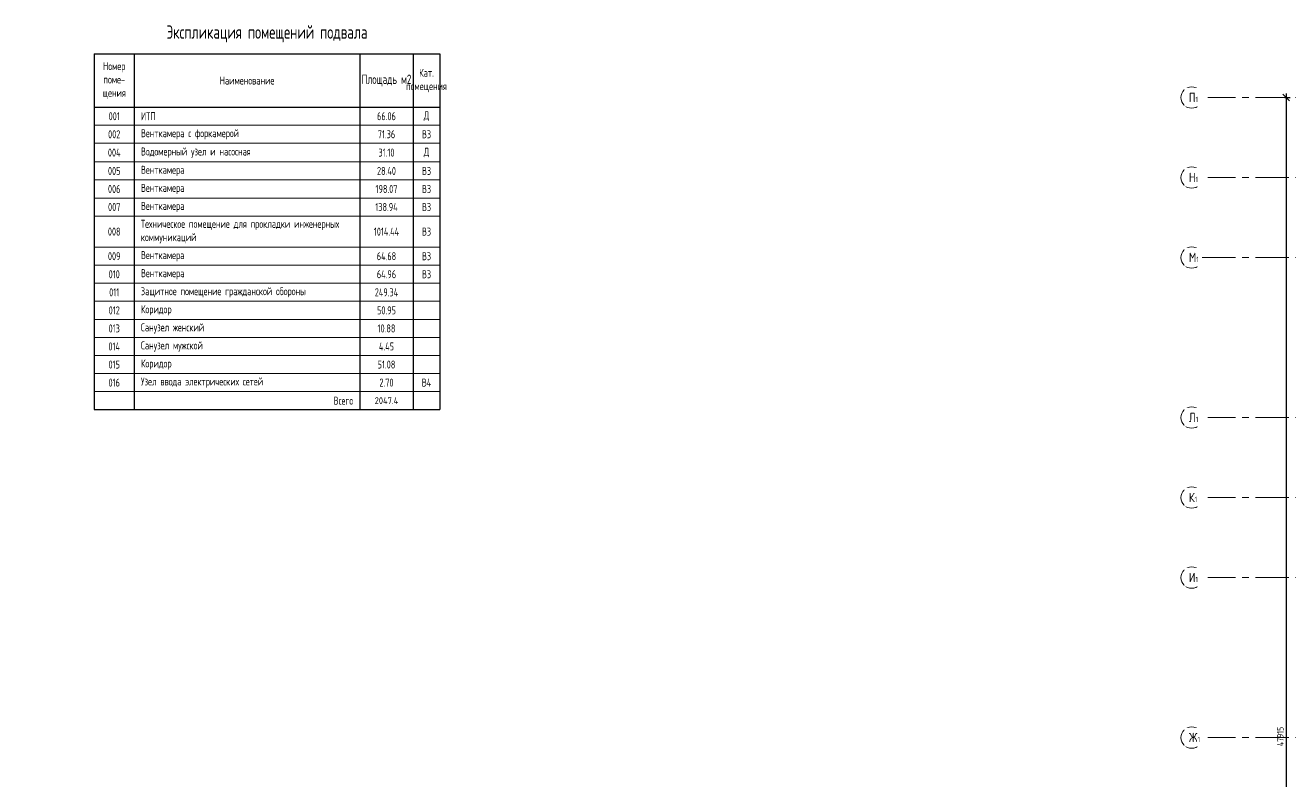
# Model space of a CAD drawing. Header units: millimetres. Extents: x -391859 to 9713180, y -178574 to 166066.
# Drawn here: x -268481 to -221052, y 104946 to 133309 of the extents above; entities that cross this region are included whole.
import ezdxf
from ezdxf import colors
from ezdxf.entities.mleader import LeaderData, LeaderLine
from ezdxf.math import Vec2, Vec3

# ---------------------------------------------------------------- set-up
doc = ezdxf.new("R2010")
doc.units = ezdxf.units.MM
doc.header["$MEASUREMENT"] = 0
doc.linetypes.add('CENTER', pattern=[2, 1.25, -0.25, 0.25, -0.25])
doc.layers.get('0').update_dxf_attribs({"lineweight": 9})
for name, color, linetype, lineweight in [('_АР ТЕКСТ', 7, 'Continuous', 25), ('АР_Оси', 7, 'Continuous', 9), ('АР_Оси размеры', 7, 'Continuous', 9), ('АР_Отметки', 7, 'Continuous', 15)]:
    doc.layers.add(name, color=color, linetype=linetype, lineweight=lineweight)
doc.layers.add('АР_Таблицы', color=7, linetype='Continuous')
doc.styles.add('ISOCPEUR', font='isocpeur.ttf', dxfattribs={"width": 0.7})
doc.styles.add('ISOCPEUR_2', font='isocpeur.ttf', dxfattribs={"width": 0.9, "height": 300})
doc.styles.add('ГОСТ 2.304', font='isocpeur.ttf', dxfattribs={"width": 0.7})
doc.dimstyles.new('СПДС', dxfattribs={"dimscale": 100, "dimtxt": 2.5, "dimasz": 2.5, "dimexe": 1.5, "dimexo": 0, "dimgap": 1, "dimtad": 1, "dimdec": 0, "dimrnd": 1, "dimtxsty": 'ГОСТ 2.304', "dimblk": 'OBLIQUE', "dimcen": 2.5, "dimdle": 1.5, "dimadec": 0, "dimazin": 2, "dimtfac": 0.75, "dimtdec": 0, "dimtmove": 1, "dimatfit": 3, "dimfxl": 1, "dimtolj": 1, "dimarcsym": 1})

# ---------------------------------------------------------------- blocks, each defined once
blk = doc.blocks.new('_Oblique')
at = {"color": 0, "linetype": 'ByBlock', "lineweight": -2}
blk.add_line((-0.5, -0.5), (0.5, 0.5), dxfattribs=at)
blk = doc.blocks.new('*D742')
at = {"layer": 'АР_Оси размеры', "color": 0, "lineweight": -2, "ltscale": 100, "transparency": 16777216}
for p, q in [((-221273, 130601), (-221067, 130601)), ((-221217, 130751), (-221217, 82536)), ((-221273, 82686), (-221067, 82686))]:
    blk.add_line(p, q, dxfattribs=at)
at = {"layer": 'АР_Оси размеры', "color": 0, "lineweight": -2, "ltscale": 100, "transparency": 16777216, "xscale": 250, "yscale": 250, "zscale": 250}
for p, rotation in [((-221217, 130601), 90), ((-221217, 82686), 270)]:
    blk.add_blockref('_Oblique', p, dxfattribs=dict(at, rotation=rotation))
at = {"layer": 'АР_Оси размеры', "color": 0, "ltscale": 100, "transparency": 16777216, "insert": (-221442, 106643), "char_height": 250, "attachment_point": 5, "rotation": 90, "style": 'ГОСТ 2.304'}
blk.add_mtext('\\A1;47915', dxfattribs=at)
blk = doc.blocks.new('*T635')
at = {"layer": 'АР_Таблицы', "color": 0, "linetype": 'ByBlock', "lineweight": 30, "ltscale": 100, "transparency": 16777216}
for p, q in [((0, -1500), (12955, -1500)), ((0, -1500), (0, -14841)), ((1500, -1500), (1500, -14841)), ((9955, -1500), (9955, -14841)), ((11955, -1500), (11955, -14841)), ((12955, -1500), (12955, -14841)), ((0, -3500), (12955, -3500)), ((0, -14841), (12955, -14841))]:
    blk.add_line(p, q, dxfattribs=at)
at = {"layer": 'АР_Таблицы', "color": 0, "linetype": 'ByBlock', "lineweight": -2, "ltscale": 100, "transparency": 16777216}
for p, q in [((0, -4177), (12955, -4177)), ((0, -4854), (12955, -4854)), ((0, -5551), (12955, -5551)), ((0, -6228), (12955, -6228)), ((0, -6905), (12955, -6905)), ((0, -7582), (12955, -7582)), ((0, -8748), (12955, -8748)), ((0, -9425), (12955, -9425)), ((0, -10102), (12955, -10102)), ((0, -10779), (12955, -10779)), ((0, -11456), (12955, -11456)), ((0, -12133), (12955, -12133)), ((0, -12810), (12955, -12810)), ((0, -13487), (12955, -13487)), ((0, -14164), (12955, -14164))]:
    blk.add_line(p, q, dxfattribs=at)
at = {"layer": 'АР_Таблицы', "ltscale": 100, "transparency": 16777216, "style": 'ISOCPEUR'}
for s, insert, char_height, width, attachment_point in [('Экспликация помещений подвала', (6477, -750), 500, 12854.8, 5), ('Номер поме- щения', (750, -2500), 300, 1400, 5), ('Наименование', (5727, -2500), 300, 8354.8, 5), ('Площадь м2', (10955, -2500), 350, 1900, 5), ('Кат. помещения', (12455, -2500), 300, 900, 5), ('001', (750, -3838), 300, 1223.08, 5), ('ИТП', (1750, -3838), 300, 7954.8, 4), ('66.06', (10955, -3838), 300, 1500, 5), ('{\\C1;Д}', (12455, -3838), 300, 900, 5), ('002', (750, -4515), 300, 1223.08, 5), ('Венткамера с форкамерой', (1750, -4515), 300, 7954.8, 4), ('71.36', (10955, -4515), 300, 1500, 5), ('{\\C1;В3}', (12455, -4515), 300, 900, 5), ('004', (750, -5202), 300, 1223.08, 5), ('Водомерный узел и насосная', (1750, -5202), 300, 7954.8, 4), ('31.10', (10955, -5202), 300, 1500, 5), ('{\\C1;Д}', (12455, -5202), 300, 900, 5), ('005', (750, -5889), 300, 1223.08, 5), ('Венткамера', (1750, -5889), 300, 7954.8, 4), ('28.40', (10955, -5889), 300, 1500, 5), ('{\\C1;В3}', (12455, -5889), 300, 900, 5), ('006', (750, -6566), 300, 1223.08, 5), ('Венткамера', (1750, -6566), 300, 7954.8, 4), ('198.07', (10955, -6566), 300, 1500, 5), ('{\\C1;В3}', (12455, -6566), 300, 900, 5), ('007', (750, -7243), 300, 1223.08, 5), ('Венткамера', (1750, -7243), 300, 7954.8, 4), ('138.94', (10955, -7243), 300, 1500, 5), ('{\\C1;В3}', (12455, -7243), 300, 900, 5), ('008', (750, -8165), 300, 1223.08, 5), ('Техническое помещение для прокладки инженерных коммуникаций', (1750, -8165), 300, 7954.8, 4), ('1014.44', (10955, -8165), 300, 1500, 5), ('{\\C1;В3}', (12455, -8165), 300, 900, 5), ('009', (750, -9087), 300, 1223.08, 5), ('Венткамера', (1750, -9087), 300, 7954.8, 4), ('64.68', (10955, -9087), 300, 1500, 5), ('{\\C1;В3}', (12455, -9087), 300, 900, 5), ('010', (750, -9764), 300, 1223.08, 5), ('Венткамера', (1750, -9764), 300, 7954.8, 4), ('64.96', (10955, -9764), 300, 1500, 5), ('{\\C1;В3}', (12455, -9764), 300, 900, 5), ('011', (750, -10441), 300, 1223.08, 5), ('Защитное помещение гражданской обороны', (1750, -10441), 300, 7954.8, 4), ('249.34', (10955, -10441), 300, 1500, 5), ('012', (750, -11118), 300, 1223.08, 5), ('Коридор', (1750, -11118), 300, 7954.8, 4), ('50.95', (10955, -11118), 300, 1500, 5), ('013', (750, -11795), 300, 1223.08, 5), ('Санузел женский', (1750, -11795), 300, 7954.8, 4), ('10.88', (10955, -11795), 300, 1500, 5), ('014', (750, -12472), 300, 1223.08, 5), ('Санузел мужской', (1750, -12472), 300, 7954.8, 4), ('4.45', (10955, -12472), 300, 1500, 5), ('015', (750, -13149), 300, 1223.08, 5), ('Коридор', (1750, -13149), 300, 7954.8, 4), ('51.08', (10955, -13149), 300, 1500, 5), ('016', (750, -13826), 300, 1223.08, 5), ('Узел ввода электрических сетей', (1750, -13826), 300, 7954.8, 4)]:
    blk.add_mtext(s, dxfattribs=dict(at, insert=insert, char_height=char_height, width=width, attachment_point=attachment_point))
at = {"layer": 'АР_Таблицы', "ltscale": 500, "transparency": 16777216}
for s, insert, char_height, width, attachment_point, style in [('2.70', (10955, -13826), 300, 1500, 5, 'ISOCPEUR'), ('{\\C1;В4}', (12455, -13826), 300, 900, 5, 'ISOCPEUR'), ('Всего', (9705, -14503), 300, 7954.8, 6, 'ISOCPEUR'), ('2047.4', (10955, -14503), 250, 1980, 5, 'ISOCPEUR_2')]:
    blk.add_mtext(s, dxfattribs=dict(at, insert=insert, char_height=char_height, width=width, attachment_point=attachment_point, style=style))
blk = doc.blocks.new('_DotSmall')
at = {"color": 0, "linetype": 'ByBlock', "const_width": 0.5}
blk.add_lwpolyline([(-0.0625, 0, 1), (0.0625, 0, 1)], format="xyb", close=True, dxfattribs=at)

msp = doc.modelspace()

# ---------------------------------------------------------------- linework, layer by layer
at = {"layer": 'АР_Оси', "linetype": 'CENTER', "ltscale": 1000}
for p, q in [((-224367.609, 130600.682), (-141189.207, 130600.682)), ((-224367.609, 127600.682), (-141189.207, 127600.682)), ((-224367.609, 124600.682), (-141189.207, 124600.682)), ((-224367.609, 118600.682), (-141189.207, 118600.682)), ((-224367.609, 115600.682), (-141189.207, 115600.682)), ((-224367.609, 112600.682), (-141189.207, 112600.682)), ((-224367.609, 106600.682), (-141189.207, 106600.682))]:
    msp.add_line(p, q, dxfattribs=at)
at = {"layer": 'АР_Оси', "ltscale": 0.5}
for centre in [(-224767.609, 130600.682), (-224767.609, 127600.682), (-224767.609, 124600.682), (-224767.609, 118600.682), (-224767.609, 115600.682), (-224767.609, 112600.682), (-224767.609, 106600.682)]:
    msp.add_circle(centre, 400, dxfattribs=at)

# ---------------------------------------------------------------- block references
msp.add_blockref('*T635', (-265898.667, 133737.4))

# ---------------------------------------------------------------- dimensions: what is measured, and where the dimension line sits
at = {"layer": 'АР_Оси размеры', "ltscale": 100}
dim = msp.add_linear_dim(base=(-221217.161, 82685.682), p1=(-221272.971, 130600.682), p2=(-221272.971, 82685.682), angle=90, dimstyle='СПДС', dxfattribs=at)
dim.commit()
dim.dimension.update_dxf_attribs({"geometry": '*D742', "text_midpoint": (-221442.161, 106643.182)})

# ---------------------------------------------------------------- next in the draw order: texts
at = {"layer": 'АР_Оси', "char_height": 350, "width": 528.82017, "attachment_point": 1, "line_spacing_factor": 1.149209, "style": 'ГОСТ 2.304', "bg_fill": 2}
for s, insert in [('{\\W0.8;П\\H0.57143x;1}', (-224867.43, 130778.461)), ('{\\W0.8;Н\\H0.57143x;1}', (-224867.43, 127778.461)), ('{\\W0.8;М\\H0.57143x;1}', (-224867.43, 124778.461)), ('{\\W0.8;Л\\H0.57143x;1}', (-224867.43, 118778.461)), ('{\\W0.8;К\\H0.57143x;1}', (-224867.43, 115778.461)), ('{\\W0.8;И\\H0.57143x;1}', (-224867.43, 112778.461)), ('{\\W0.8;Ж\\H0.57143x;1}', (-224867.43, 106778.461))]:
    msp.add_mtext(s, dxfattribs=dict(at, insert=insert))

# ---------------------------------------------------------------- next in the draw order: linework, layer by layer
at = {"layer": 'АР_Оси', "linetype": 'CENTER', "ltscale": 1000}
msp.add_line((-224367.609, 124600.682), (-141189.207, 124600.682), dxfattribs=at)

# ---------------------------------------------------------------- next in the draw order: leaders
at = {"layer": '_АР ТЕКСТ'}
ml = msp.add_multileader_mtext('Standard', dxfattribs=at)
ml.set_content('{\\W0.8;-2,550}', color=256, style='ISOCPEUR')
ml.set_leader_properties(color=256, linetype='Continuous', lineweight=-1)
ml.set_arrow_properties(name='DOTSMALL')
ml.build(insert=Vec2(0, 0))
ml.multileader.update_dxf_attribs({"has_text_frame": 1, "text_left_attachment_type": 4, "text_right_attachment_type": 4, "dogleg_length": 100, "arrow_head_size": 180})
ctx = ml.context
ctx.base_point, ctx.char_height, ctx.arrow_head_size, ctx.landing_gap_size, ctx.plane_origin = Vec3(-302775.822, 123943.264, -1.962), 250, 180, 50, Vec3(-302295.489, 121699.245, -1.962)
ctx.left_attachment, ctx.right_attachment = 4, 4
notes = []
notes.append((ctx, [(0, (0, 0, 0), (0, 0), (1, 0), 1, [])]))
ctx.mtext.insert, ctx.mtext.width, ctx.mtext.defined_height, ctx.mtext.line_spacing_style, ctx.mtext.flow_direction = Vec3(-302725.822, 124276.597, -1.962), 801.08641, 330.71, 2, 5
ml = msp.add_multileader_mtext('Standard', dxfattribs=at)
ml.set_content('{\\W0.8;-2,550}', color=256, style='ISOCPEUR')
ml.set_leader_properties(color=256, linetype='Continuous', lineweight=-1)
ml.set_arrow_properties(name='DOTSMALL')
ml.build(insert=Vec2(0, 0))
ml.multileader.update_dxf_attribs({"has_text_frame": 1, "text_left_attachment_type": 4, "text_right_attachment_type": 4, "dogleg_length": 100, "arrow_head_size": 180})
ctx = ml.context
ctx.base_point, ctx.char_height, ctx.arrow_head_size, ctx.landing_gap_size, ctx.plane_origin = Vec3(-314736.015, 120073.276, -1.962), 250, 180, 50, Vec3(-314255.682, 117829.258, -1.962)
ctx.left_attachment, ctx.right_attachment = 4, 4
notes.append((ctx, [(0, (0, 0, 0), (0, 0), (1, 0), 1, [])]))
ctx.mtext.insert, ctx.mtext.width, ctx.mtext.defined_height, ctx.mtext.line_spacing_style, ctx.mtext.flow_direction = Vec3(-314686.015, 120406.61, -1.962), 801.08641, 330.71, 2, 5
at = {"layer": 'АР_Отметки'}
ml = msp.add_multileader_mtext('Standard', dxfattribs=at)
ml.set_content('{\\W0.8;-2,250}', color=256, style='ISOCPEUR')
ml.set_leader_properties(color=256, linetype='Continuous', lineweight=-1)
ml.set_arrow_properties(name='DOTSMALL')
ml.build(insert=Vec2(0, 0))
ml.multileader.update_dxf_attribs({"has_text_frame": 1, "text_left_attachment_type": 4, "text_right_attachment_type": 4, "dogleg_length": 100, "arrow_head_size": 180})
ctx = ml.context
ctx.base_point, ctx.char_height, ctx.arrow_head_size, ctx.landing_gap_size, ctx.plane_origin = Vec3(-296774.143, 128156.954), 250, 180, 50, Vec3(-296855.536, 126878.835)
ctx.left_attachment, ctx.right_attachment = 4, 4
notes.append((ctx, [(0, (0, 0, 0), (0, 0), (1, 0), 1, [])]))
ctx.mtext.insert, ctx.mtext.width, ctx.mtext.defined_height, ctx.mtext.line_spacing_style, ctx.mtext.flow_direction = Vec3(-296724.143, 128490.288), 769.98896, 343.888, 2, 5
ml = msp.add_multileader_mtext('Standard', dxfattribs=at)
ml.set_content('{\\W0.8;-2,250}', color=256, style='ISOCPEUR')
ml.set_leader_properties(color=256, linetype='Continuous', lineweight=-1)
ml.set_arrow_properties(name='DOTSMALL')
ml.build(insert=Vec2(0, 0))
ml.multileader.update_dxf_attribs({"has_text_frame": 1, "text_left_attachment_type": 4, "text_right_attachment_type": 4, "dogleg_length": 100, "arrow_head_size": 180})
ctx = ml.context
ctx.base_point, ctx.char_height, ctx.arrow_head_size, ctx.landing_gap_size, ctx.plane_origin = Vec3(-298305.796, 120267.042, 0), 250, 180, 50, Vec3(-302964.305, 116414.735, 0)
ctx.left_attachment, ctx.right_attachment = 4, 4
notes.append((ctx, [(0, (0, 0, 0), (0, 0), (1, 0), 1, [])]))
ctx.mtext.insert, ctx.mtext.width, ctx.mtext.defined_height, ctx.mtext.line_spacing_style, ctx.mtext.flow_direction = Vec3(-298255.796, 120600.375, 0), 769.98896, 343.888, 2, 5
ml = msp.add_multileader_mtext('Standard', dxfattribs=at)
ml.set_content('{\\W0.8;-2,250}', color=256, style='ISOCPEUR')
ml.set_leader_properties(color=256, linetype='Continuous', lineweight=-1)
ml.set_arrow_properties(name='DOTSMALL')
ml.build(insert=Vec2(0, 0))
ml.multileader.update_dxf_attribs({"has_text_frame": 1, "text_left_attachment_type": 4, "text_right_attachment_type": 4, "dogleg_length": 100, "arrow_head_size": 180})
ctx = ml.context
ctx.base_point, ctx.char_height, ctx.arrow_head_size, ctx.landing_gap_size, ctx.plane_origin = Vec3(-335903.247, 116985.857, 0), 250, 180, 50, Vec3(-337173.964, 115928.763, 0)
ctx.left_attachment, ctx.right_attachment = 4, 4
notes.append((ctx, [(0, (0, 0, 0), (0, 0), (1, 0), 1, [])]))
ctx.mtext.insert, ctx.mtext.width, ctx.mtext.defined_height, ctx.mtext.line_spacing_style, ctx.mtext.flow_direction = Vec3(-335853.247, 117319.19, 0), 769.98896, 343.888, 2, 5
ml = msp.add_multileader_mtext('Standard', dxfattribs=at)
ml.set_content('{\\W0.8;-2,650}', color=256, style='ISOCPEUR')
ml.set_leader_properties(color=256, linetype='Continuous', lineweight=-1)
ml.set_arrow_properties(name='DOTSMALL')
ml.build(insert=Vec2(0, 0))
ml.multileader.update_dxf_attribs({"has_text_frame": 1, "text_left_attachment_type": 4, "text_right_attachment_type": 4, "dogleg_length": 100, "arrow_head_size": 180})
ctx = ml.context
ctx.base_point, ctx.char_height, ctx.arrow_head_size, ctx.landing_gap_size, ctx.plane_origin = Vec3(-302334.962, 113770.418), 250, 180, 50, Vec3(-302336.256, 112502.854)
ctx.left_attachment, ctx.right_attachment = 4, 4
notes.append((ctx, [(0, (0, 0, 0), (0, 0), (1, 0), 1, [])]))
ctx.mtext.insert, ctx.mtext.width, ctx.mtext.defined_height, ctx.mtext.line_spacing_style, ctx.mtext.flow_direction = Vec3(-302284.962, 114103.752), 881.18578, 430.987, 2, 5
for ctx, leaders in notes:
    for number, flags, end, landing, length, lines in leaders:
        leader = LeaderData()
        leader.index, (leader.has_last_leader_line, leader.has_dogleg_vector, leader.attachment_direction) = number, flags
        leader.last_leader_point, leader.dogleg_vector, leader.dogleg_length = Vec3(end), Vec3(landing), length
        for number, points, colour, breaks in lines:
            line = LeaderLine()
            line.index, line.vertices, line.color, line.breaks = number, Vec3.list(points), colors.encode_raw_color(colour), breaks
            leader.lines.append(line)
        ctx.leaders.append(leader)

doc.saveas('drawing.dxf')
